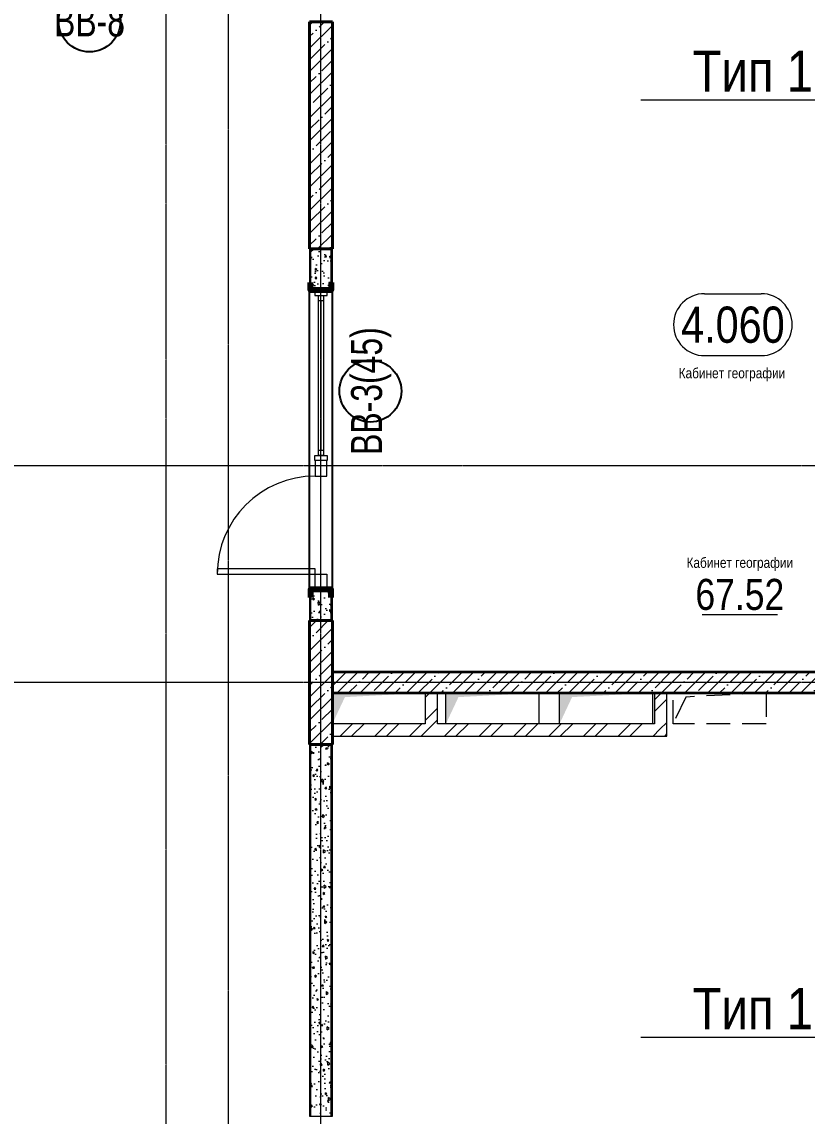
# Model space of a CAD drawing. Header units: millimetres. Extents: x -231292 to 573618, y -153144 to 564035.
# Drawn here: x 154332 to 161936, y 380602 to 391202 of the extents above; entities that cross this region are included whole.
import ezdxf
from ezdxf import colors
from ezdxf.entities.mleader import LeaderData, LeaderLine
from ezdxf.enums import TextEntityAlignment as Align
from ezdxf.math import Vec2, Vec3

# ---------------------------------------------------------------- set-up
doc = ezdxf.new("R2010")
doc.units = ezdxf.units.MM
for name, pattern in [('CENTER2', [28.575, 19.05, -3.175, 3.175, -3.175]), ('HIDDEN', [9.525, 6.35, -3.175]), ('HIDDEN2', [4.7625, 3.175, -1.5875])]:
    doc.linetypes.add(name, pattern=pattern)
doc.layers.get('0').update_dxf_attribs({"color": 250})
doc.layers.get('Defpoints').update_dxf_attribs({"color": 250})
for name, color, linetype, lineweight in [('A-AREA', 250, 'Continuous', 15), ('АР_Area', 250, 'Continuous', 5), ('АР_Витраж', 250, 'Continuous', 13), ('АР_Витраж марка', 250, 'Continuous', 9), ('АР_Двери_витраж', 250, 'Continuous', 9), ('АР_Колонны', 250, 'Continuous', 35), ('АР_площадь пом', 250, 'Continuous', 5), ('АР_Стены ЖБ', 250, 'Continuous', 35), ('АР_Стены кирпич', 250, 'Continuous', 20), ('АР_Стены ПЕНОблок', 250, 'Continuous', 20), ('АР_Тонкая', 250, 'Continuous', 5), ('АР_Штриховка', 250, 'Continuous', 0), ('КМ_Фахверки', 250, 'Continuous', 80), ('ОВ_Классы', 250, 'Continuous', 0), ('ОВ_Шахты', 250, 'Continuous', 5), ('Размеры зашивки ГКЛ', 250, 'Continuous', 0), ('РД_Оси_100', 250, 'Continuous', 0), ('РД_проем_инж перемыч_фахверк', 250, 'Continuous', 18)]:
    doc.layers.add(name, color=color, linetype=linetype, lineweight=lineweight)
doc.layers.add('РД_Витраж_вн', color=250, linetype='Continuous')
doc.layers.add('РД_Проем', color=250, linetype='Continuous', lineweight=0, plot=False)
doc.styles.add('Arial_09', font='ARIALN.TTF', dxfattribs={"width": 0.9})
doc.styles.add('style1', font='ARIALN.TTF')
pattern_1 = [(45, (50428.77, 366201.75), (-112.2532, 112.2532), []), (45, (50541.02, 366201.75), (-112.2532, 112.2532), [198.4375, -39.6875, 0, -39.6875])]
pattern_2 = [(95, (50428.77, 366201.75), (140.09465, 117.55338), [19.05, -209.55]), (40, (50428.77, 366201.75), (-160.01845, 110.17673), [15.24, -167.64058]), (145.45144, (50440.44, 366211.55), (-19.9238, 227.7301), [16.19, -178.09024]), (91.1842, (50392.85, 366237.67), (221.41024, 161.9534), [28.575, -314.325]), (141.63556, (50411.3, 366251.17), (-7.0866, 342.82676), [24.285, -267.1356]), (36.18415, (50392.85, 366237.67), (-7.0866, 342.82676), [22.86, -251.4597]), (66, (50419.79, 366246.65), (179.51998, 34.89515), [19.05, -209.55]), (11, (50419.79, 366246.65), (-86.53993, 173.9412), [15.24, -167.64]), (116.45145, (50434.75, 366249.56), (92.98005, 208.83634), [16.19, -178.08994]), (82.5, (50428.77, 366201.75), (-57.60547, 61.973414), [0, -165.608, 0, -170.18, 0, -168.275]), (52.5, (50428.77, 366201.75), (-23.58973, 118.087), [0, -97.028, 0, -161.798, 0, -64.135]), (12.5, (50388.716, 366161.7), (99.927863, 91.826196), [0, -63.5, 0, -198.12, 0, -262.89]), (2.5, (50370.76, 366143.74), (86.7639, 122.72239), [0, -82.55, 0, -131.572, 0, -186.69])]
pattern_3 = [(45, (50428.77, 366201.75), (-168.3798, 168.3798), []), (45, (50541.02, 366201.75), (-168.3798, 168.3798), [])]

# ---------------------------------------------------------------- blocks, each defined once
blk = doc.blocks.new('otv')
at = {"linetype": 'Continuous'}
blk.add_lwpolyline([(0, -1), (0, 0), (1, 0), (1, -1)], close=True, dxfattribs=at)
blk.add_solid([(0, -1), (0, 0), (0.135, -0.137), (1, 0)], dxfattribs=at)
blk = doc.blocks.new('otv пунктир')
at = {"linetype": 'HIDDEN', "ltscale": 0.07}
blk.add_lwpolyline([(0, 0), (0, 1), (1, 1), (1, 0)], close=True, dxfattribs=at)
blk.add_lwpolyline([(0, 1), (0.135, 0.137), (1, 0)], dxfattribs=at)
blk = doc.blocks.new('Ф_пеноблок 200')
at = {"layer": 'КМ_Фахверки'}
blk.add_lwpolyline([(0, -75), (0, 0), (200, 0), (200, -75)], dxfattribs=at)
blk = doc.blocks.new('СОШ_2200_АР_ОСИ_М100_28.05.24')
at = {"layer": 'РД_Оси_100', "linetype": 'CENTER2'}
for p, q in [((119910, 20700), (94200, 20700)), ((119910, 18600), (94200, 18600))]:
    blk.add_line(p, q, dxfattribs=at)
for points in [[(105300, -6155), (105300, 139938.679)], [(105900, 139938.679), (105900, -6155)], [(106800, -6155), (106800, 139938.679)]]:
    blk.add_lwpolyline(points, dxfattribs=at)
blk = doc.blocks.new('MOK-МаркаПом_овал_ареал')
for p, q in [((-2.75, 3), (2.75, 3)), ((-2.75, -3), (2.75, -3))]:
    blk.add_line(p, q)
for centre, radius, start, end in [((-2.75, 0), 3, 90, 270), ((2.75, 0), 3, 270, 90), ((-3.75, 0), 3.5, 0, 0.001)]:
    blk.add_arc(centre, radius, start, end)
at = {"color": 0, "style": 'style1'}
blk.add_attdef('АР-ПОМЕЩЕНИЕ:НОМЕР', text='', height=3.5, dxfattribs=at).set_placement((0, 0), align=Align.MIDDLE)
at = {"layer": 'Defpoints', "color": 2, "style": 'style1'}
blk.add_attdef('АР-ПОМЕЩЕНИЕ:НАИМЕНОВАНИЕ', text='', height=1, dxfattribs=at).set_placement((-0.09, -4.81), align=Align.MIDDLE)
blk = doc.blocks.new('MOK-МаркаПомещения1')
at = {"layer": 'A-AREA', "color": 0}
blk.add_line((-3.65, -1.94), (3.65, -1.94), dxfattribs=at)
at = {"layer": 'A-AREA', "color": 0, "style": 'style1'}
blk.add_attdef('АР-ПОМЕЩЕНИЕ:ПЛОЩАДЬ', text='', height=3, dxfattribs=at).set_placement((0, 0), align=Align.MIDDLE)
at = {"layer": 'Defpoints', "style": 'style1', "flags": 8}
blk.add_attdef('АР-ПОМЕЩЕНИЕ:НАИМЕНОВАНИЕ', text='', height=1, dxfattribs=at).set_placement((0, 2.96), align=Align.MIDDLE)
blk = doc.blocks.new('МаркаВитража1')
at = {"layer": 'Defpoints'}
blk.add_circle((0, 0), 3, dxfattribs=at)
at = {"color": 0, "linetype": 'ByBlock', "lineweight": -2, "style": 'Arial_09', "width": 0.9}
blk.add_attdef('АР-ОКНО:НАИМЕНОВАНИЕ', text='', height=3, dxfattribs=at).set_placement((0, 0), align=Align.MIDDLE)

msp = doc.modelspace()

# ---------------------------------------------------------------- hatches: boundary and pattern name
at = {"layer": 'АР_Штриховка', "linetype": 'Continuous', "lineweight": 5}
h = msp.add_hatch(dxfattribs=at)
h.set_pattern_fill('ANSI35', color=256, scale=25, style=0)
h.set_pattern_definition(pattern_1)
h.paths.add_polyline_path([(157338.768, 391201.753), (157118.768, 391201.753), (157118.768, 389001.753), (157338.768, 389001.753)], flags=0)
at = {"layer": 'АР_Штриховка', "linetype": 'Continuous', "lineweight": 0}
h = msp.add_hatch(dxfattribs=at)
h.set_pattern_fill('AR-CONC', color=256, angle=-315, style=0)
h.set_pattern_definition(pattern_2)
h.paths.add_polyline_path([(157328.768, 389001.753), (157128.768, 389001.753), (157128.768, 388601.753), (157328.768, 388601.753)], flags=0)
h.paths.add_polyline_path([(157328.768, 385701.753), (157128.768, 385701.753), (157128.768, 385401.753), (157328.768, 385401.753)], flags=0)
at = {"layer": 'АР_Штриховка', "linetype": 'Continuous', "lineweight": 5}
h = msp.add_hatch(dxfattribs=at)
h.set_pattern_fill('ANSI35', color=256, scale=25, style=0)
h.set_pattern_definition(pattern_1)
h.paths.add_polyline_path([(157338.768, 385401.753), (157118.768, 385401.753), (157118.768, 384201.753), (157338.768, 384201.753)], flags=0)
h = msp.add_hatch(dxfattribs=at)
h.set_pattern_fill('ANSI35', color=256, scale=25, style=0)
h.set_pattern_definition([(45, (50428.77, 366201.75), (-112.2532, 112.2532), []), (45, (50541.02, 366201.75), (-112.2532, 112.2532), [198.4375, -39.6875, 0, -39.6875])])
h.paths.add_polyline_path([(157338.763, 384901.753), (157338.768, 384701.753), (164908.77, 384701.927), (164908.765, 384901.927)], flags=0)
at = {"layer": 'АР_Штриховка', "linetype": 'Continuous', "lineweight": 0}
h = msp.add_hatch(dxfattribs=at)
h.set_pattern_fill('ANSI32', color=256, scale=25, angle=-360, style=0)
h.set_pattern_definition(pattern_3)
h.paths.add_polyline_path([(158358.553, 384701.753), (158238.553, 384701.753), (158238.553, 384401.753), (158278.553, 384371.753), (158358.553, 384401.753)], flags=0)
h = msp.add_hatch(dxfattribs=at)
h.set_pattern_fill('ANSI32', color=256, scale=25, angle=-360, style=0)
h.set_pattern_definition(pattern_3)
h.paths.add_polyline_path([(160578.553, 384701.753), (160458.553, 384701.753), (160458.553, 384401.753), (160578.553, 384281.753)], flags=0)
h = msp.add_hatch(dxfattribs=at)
h.set_pattern_fill('ANSI32', color=256, scale=25, style=0)
h.set_pattern_definition([(45, (50428.77, 366201.75), (-168.3798, 168.3798), []), (45, (50541.02, 366201.75), (-168.3798, 168.3798), [])])
h.paths.add_polyline_path([(160578.553, 384281.753), (160458.553, 384401.753), (158358.553, 384401.753), (158278.553, 384371.753), (158238.553, 384281.753)], flags=0)
h.paths.add_polyline_path([(158238.553, 384281.753), (158278.553, 384371.753), (158238.553, 384401.753), (157338.768, 384401.753), (157338.768, 384281.753)], flags=0)
h = msp.add_hatch(dxfattribs=at)
h.set_pattern_fill('AR-CONC', color=256, angle=-315, style=0)
h.set_pattern_definition(pattern_2)
h.paths.add_polyline_path([(157328.768, 384201.753), (157128.768, 384201.753), (157128.768, 380601.753), (157328.768, 380601.753)], flags=0)

# ---------------------------------------------------------------- linework, layer by layer
at = {"layer": 'АР_Витраж', "linetype": 'Continuous', "lineweight": 5}
for p, q in [((157118.768, 388601.753), (157118.768, 386951.753)), ((157338.768, 388601.753), (157338.768, 386951.753))]:
    msp.add_line(p, q, dxfattribs=at)
at = {"layer": 'АР_Витраж', "linetype": 'Continuous', "lineweight": 13}
for p, q in [((157203.768, 388501.753), (157253.768, 388501.753)), ((157228.768, 388501.753), (157228.768, 387051.753)), ((157203.768, 387051.753), (157253.768, 387051.753))]:
    msp.add_line(p, q, dxfattribs=at)
for points in [[(157288.768, 388551.753), (157288.768, 388601.753), (157168.768, 388601.753), (157168.768, 388551.753)], [(157203.768, 388551.753), (157253.768, 388551.753), (157253.768, 387001.753), (157203.768, 387001.753)], [(157288.768, 387001.753), (157288.768, 386951.753), (157168.768, 386951.753), (157168.768, 387001.753)]]:
    msp.add_lwpolyline(points, close=True, dxfattribs=at)
at = {"layer": 'АР_Двери_витраж', "linetype": 'Continuous', "lineweight": 9}
for points in [[(157283.768, 386801.753), (157283.768, 386951.753), (157173.768, 386951.753), (157173.768, 386801.753)], [(157173.768, 385851.753), (157173.768, 385901.753), (156223.768, 385901.753), (156223.768, 385851.753)], [(157283.768, 385851.753), (157283.768, 385701.753), (157173.768, 385701.753), (157173.768, 385851.753)]]:
    msp.add_lwpolyline(points, close=True, dxfattribs=at)
msp.add_arc((157173.768, 385851.753), 950, 90, 180, dxfattribs=at)
at = {"layer": 'АР_Колонны', "linetype": 'HIDDEN2', "lineweight": 25}
for p, q in [((157118.768, 391201.753), (157338.768, 391201.753)), ((157118.768, 389001.753), (157118.768, 391201.753)), ((157338.768, 391201.753), (157338.768, 389001.753)), ((157338.768, 389001.753), (157118.768, 389001.753)), ((157118.768, 385401.753), (157338.768, 385401.753)), ((157118.768, 384201.753), (157118.768, 385401.753)), ((157338.768, 385401.753), (157338.768, 384201.753)), ((157338.768, 384201.753), (157118.768, 384201.753))]:
    msp.add_line(p, q, dxfattribs=at)
at = {"layer": 'АР_Колонны', "linetype": 'Continuous', "lineweight": 35}
for p, q in [((157118.768, 391201.753), (157118.768, 389001.753)), ((157338.768, 391201.753), (157118.768, 391201.753)), ((157338.768, 389001.753), (157338.768, 391201.753)), ((157118.768, 389001.753), (157338.768, 389001.753)), ((157118.768, 385401.753), (157118.768, 384201.753)), ((157338.768, 385401.753), (157118.768, 385401.753)), ((157338.768, 384201.753), (157338.768, 385401.753)), ((157118.768, 384201.753), (157338.768, 384201.753))]:
    msp.add_line(p, q, dxfattribs=at)
at = {"layer": 'АР_Стены ЖБ', "linetype": 'Continuous', "lineweight": 40}
for p, q in [((157338.768, 391201.753), (157118.768, 391201.753)), ((157118.768, 391201.753), (157118.768, 389001.753)), ((157338.768, 389001.753), (157338.768, 391201.753)), ((157118.768, 389001.753), (157338.768, 389001.753)), ((157338.768, 385401.753), (157118.768, 385401.753)), ((157118.768, 385401.753), (157118.768, 384201.753)), ((157338.768, 384201.753), (157338.768, 385401.753)), ((157118.768, 384201.753), (157338.768, 384201.753))]:
    msp.add_line(p, q, dxfattribs=at)
at = {"layer": 'АР_Стены ЖБ', "linetype": 'Continuous', "lineweight": 35}
for p, q in [((164908.765, 384901.927), (157338.763, 384901.753)), ((157338.763, 384901.753), (157338.768, 384701.753)), ((157338.768, 384701.753), (164908.77, 384701.927))]:
    msp.add_line(p, q, dxfattribs=at)
at = {"layer": 'АР_Стены кирпич', "linetype": 'Continuous', "lineweight": 20}
for p, q in [((158358.553, 384701.753), (158238.553, 384701.753)), ((158238.553, 384701.753), (158238.553, 384401.753)), ((158358.553, 384401.753), (158358.553, 384701.753)), ((160578.553, 384701.753), (160458.553, 384701.753)), ((160458.553, 384701.753), (160458.553, 384401.753)), ((160578.553, 384281.753), (160578.553, 384701.753)), ((158238.553, 384401.753), (157338.768, 384401.753)), ((157338.768, 384401.753), (157338.768, 384281.753)), ((160458.553, 384401.753), (158358.553, 384401.753)), ((157338.768, 384281.753), (160578.553, 384281.753))]:
    msp.add_line(p, q, dxfattribs=at)
at = {"layer": 'АР_Стены ПЕНОблок', "linetype": 'Continuous', "lineweight": 20}
for p, q in [((157328.768, 389001.753), (157128.768, 389001.753)), ((157128.768, 389001.753), (157128.768, 388601.753)), ((157328.768, 388601.753), (157328.768, 389001.753)), ((157128.768, 388601.753), (157328.768, 388601.753)), ((157328.768, 385701.753), (157128.768, 385701.753)), ((157128.768, 385701.753), (157128.768, 385401.753)), ((157328.768, 385401.753), (157328.768, 385701.753)), ((157128.768, 385401.753), (157328.768, 385401.753)), ((157328.768, 384201.753), (157128.768, 384201.753)), ((157128.768, 384201.753), (157128.768, 380601.753)), ((157328.768, 380601.753), (157328.768, 384201.753)), ((157128.768, 380601.753), (157328.768, 380601.753))]:
    msp.add_line(p, q, dxfattribs=at)
at = {"layer": 'АР_Тонкая', "linetype": 'Continuous', "lineweight": 0}
for p, q in [((157128.768, 389001.753), (157118.768, 389001.753)), ((157118.768, 389001.753), (157118.768, 388601.753)), ((157128.768, 388601.753), (157128.768, 389001.753)), ((157338.768, 389001.753), (157328.768, 389001.753)), ((157328.768, 389001.753), (157328.768, 388601.753)), ((157338.768, 388601.753), (157338.768, 389001.753)), ((157118.768, 388601.753), (157128.768, 388601.753)), ((157328.768, 388601.753), (157338.768, 388601.753)), ((157128.768, 385701.753), (157118.768, 385701.753)), ((157118.768, 385701.753), (157118.768, 385401.753)), ((157128.768, 385401.753), (157128.768, 385701.753)), ((157338.768, 385701.753), (157328.768, 385701.753)), ((157328.768, 385701.753), (157328.768, 385401.753)), ((157338.768, 385401.753), (157338.768, 385701.753)), ((157118.768, 385401.753), (157128.768, 385401.753)), ((157328.768, 385401.753), (157338.768, 385401.753)), ((157128.768, 384201.753), (157118.768, 384201.753)), ((157118.768, 384201.753), (157118.768, 380601.753)), ((157128.768, 380601.753), (157128.768, 384201.753)), ((157338.768, 384201.753), (157328.768, 384201.753)), ((157328.768, 384201.753), (157328.768, 380601.753)), ((157338.768, 380601.753), (157338.768, 384201.753)), ((157118.768, 380601.753), (157128.768, 380601.753)), ((157328.768, 380601.753), (157338.768, 380601.753))]:
    msp.add_line(p, q, dxfattribs=at)
at = {"layer": 'РД_Витраж_вн', "linetype": 'Continuous', "lineweight": -3}
for p, q in [((157118.768, 385701.753), (157118.768, 388601.753)), ((157338.768, 385701.753), (157338.768, 388601.753))]:
    msp.add_line(p, q, dxfattribs=at)
at = {"layer": 'РД_Проем', "linetype": 'Continuous', "lineweight": 0}
for p, q in [((157118.768, 385701.753), (157118.768, 388601.753)), ((157338.768, 385701.753), (157338.768, 388601.753))]:
    msp.add_line(p, q, dxfattribs=at)
at = {"layer": 'РД_проем_инж перемыч_фахверк', "linetype": 'Continuous', "lineweight": 18}
for p, q in [((157118.768, 388601.753), (157118.768, 385701.753)), ((157338.768, 388601.753), (157338.768, 385701.753))]:
    msp.add_line(p, q, dxfattribs=at)

# ---------------------------------------------------------------- block references
at = {"layer": 'АР_Area', "linetype": 'Continuous', "lineweight": 5, "xscale": 100, "yscale": 100, "zscale": 100}
msp.add_blockref('MOK-МаркаПом_овал_ареал', (161217.801, 388268.668), dxfattribs=at).add_auto_attribs({'АР-ПОМЕЩЕНИЕ:НОМЕР': '4.060', 'АР-ПОМЕЩЕНИЕ:НАИМЕНОВАНИЕ': 'Кабинет географии'})
at = {"layer": 'АР_Витраж марка', "linetype": 'Continuous', "lineweight": 9, "xscale": 100, "yscale": 100, "zscale": 100}
msp.add_blockref('МаркаВитража1', (154986.852, 391210.811), dxfattribs=at).add_auto_attribs({'АР-ОКНО:НАИМЕНОВАНИЕ': 'ВВ-8'})
at = {"layer": 'АР_Витраж марка', "linetype": 'Continuous', "lineweight": 9, "xscale": 100, "yscale": 100, "zscale": 100, "rotation": 89.99999999999999}
msp.add_blockref('МаркаВитража1', (157707.087, 387625.524), dxfattribs=at).add_auto_attribs({'АР-ОКНО:НАИМЕНОВАНИЕ': 'ВВ-3(45)'})
at = {"layer": 'АР_площадь пом', "linetype": 'Continuous', "lineweight": 5}
ref = msp.add_blockref('MOK-МаркаПомещения1', (161284.838, 385655.757), dxfattribs=dict(at, xscale=100, yscale=100, zscale=100))
ref.add_attrib('АР-ПОМЕЩЕНИЕ:НАИМЕНОВАНИЕ', 'Кабинет географии', dxfattribs={"layer": 'Defpoints', "height": 100, "style": 'style1'}).set_placement((161284.838, 385951.32), align=Align.MIDDLE)
ref.add_attrib('АР-ПОМЕЩЕНИЕ:ПЛОЩАДЬ', '67.52', dxfattribs={"layer": 'A-AREA', "color": 0, "height": 300, "style": 'style1'}).set_placement((161284.838, 385655.757), align=Align.MIDDLE)
at = {"layer": 'КМ_Фахверки', "rotation": 180}
msp.add_blockref('Ф_пеноблок 200', (157328.768, 388601.753), dxfattribs=at)
msp.add_blockref('Ф_пеноблок 200', (157328.768, 388601.753), dxfattribs=at)
at = {"layer": 'КМ_Фахверки', "xscale": -1}
msp.add_blockref('Ф_пеноблок 200', (157328.768, 385701.753), dxfattribs=at)
msp.add_blockref('Ф_пеноблок 200', (157328.768, 385701.753), dxfattribs=at)
at = {"layer": 'ОВ_Классы', "xscale": 300, "yscale": 900, "rotation": 270}
msp.add_blockref('otv пунктир', (160638.768, 384701.753), dxfattribs=at)
at = {"layer": 'ОВ_Шахты', "xscale": 900, "yscale": 300, "zscale": 1400}
for p in [(157338.768, 384701.753), (158438.768, 384701.753), (159538.768, 384701.753)]:
    msp.add_blockref('otv', p, dxfattribs=at)
at = {"layer": 'РД_Оси_100'}
msp.add_blockref('СОШ_2200_АР_ОСИ_М100_28.05.24', (50428.768, 366201.753), dxfattribs=at)

# ---------------------------------------------------------------- leaders
at = {"layer": 'Размеры зашивки ГКЛ'}
ml = msp.add_multileader_mtext('Standard', dxfattribs=at)
ml.set_content('\\pxsm1;Тип 1 ', color=(0, 0, 138), style='style1')
ml.set_leader_properties(color=256, linetype='ByLayer', lineweight=9)
ml.build(insert=Vec2(0, 0))
ml.multileader.update_dxf_attribs({"has_dogleg": 0, "text_left_attachment_type": 6, "text_right_attachment_type": 6, "text_bottom_attachment_type": 10, "dogleg_length": 25, "arrow_head_size": 400})
ctx = ml.context
ctx.base_point, ctx.char_height, ctx.arrow_head_size, ctx.landing_gap_size, ctx.plane_origin = Vec3(160777.574, 390444.483), 400, 400, 50, Vec3(155219.184, 397415.048)
ctx.left_attachment, ctx.right_attachment, ctx.top_attachment = 6, 6, 10
notes = []
notes.append((ctx, [(1, (1, 1, 0), (161972.969, 390444.483), (-1, 0), 25, [(1, [(164648.059, 390444.483)], 0, [])])]))
ctx.mtext.insert, ctx.mtext.width, ctx.mtext.defined_height, ctx.mtext.line_spacing_factor, ctx.mtext.flow_direction = Vec3(160827.574, 390924.483), 1668.44707, 600, 0.3, 5
ml = msp.add_multileader_mtext('Standard', dxfattribs=at)
ml.set_content('\\pxsm1;Тип 1 ', color=(0, 0, 138), style='style1')
ml.set_leader_properties(color=256, linetype='ByLayer', lineweight=9)
ml.build(insert=Vec2(0, 0))
ml.multileader.update_dxf_attribs({"has_dogleg": 0, "text_left_attachment_type": 6, "text_right_attachment_type": 6, "text_bottom_attachment_type": 10, "dogleg_length": 25, "arrow_head_size": 400})
ctx = ml.context
ctx.base_point, ctx.char_height, ctx.arrow_head_size, ctx.landing_gap_size, ctx.plane_origin = Vec3(160777.574, 381363.623), 400, 400, 50, Vec3(155219.184, 388334.188)
ctx.left_attachment, ctx.right_attachment, ctx.top_attachment = 6, 6, 10
notes.append((ctx, [(1, (1, 1, 0), (161972.969, 381363.623), (-1, 0), 25, [(1, [(164648.059, 381363.623)], 0, [])])]))
ctx.mtext.insert, ctx.mtext.width, ctx.mtext.defined_height, ctx.mtext.line_spacing_factor, ctx.mtext.flow_direction = Vec3(160827.574, 381843.623), 1668.44707, 600, 0.3, 5
for ctx, leaders in notes:
    for number, flags, end, landing, length, lines in leaders:
        leader = LeaderData()
        leader.index, (leader.has_last_leader_line, leader.has_dogleg_vector, leader.attachment_direction) = number, flags
        leader.last_leader_point, leader.dogleg_vector, leader.dogleg_length = Vec3(end), Vec3(landing), length
        for number, points, colour, breaks in lines:
            line = LeaderLine()
            line.index, line.vertices, line.color, line.breaks = number, Vec3.list(points), colors.encode_raw_color(colour), breaks
            leader.lines.append(line)
        ctx.leaders.append(leader)

doc.saveas('drawing.dxf')
